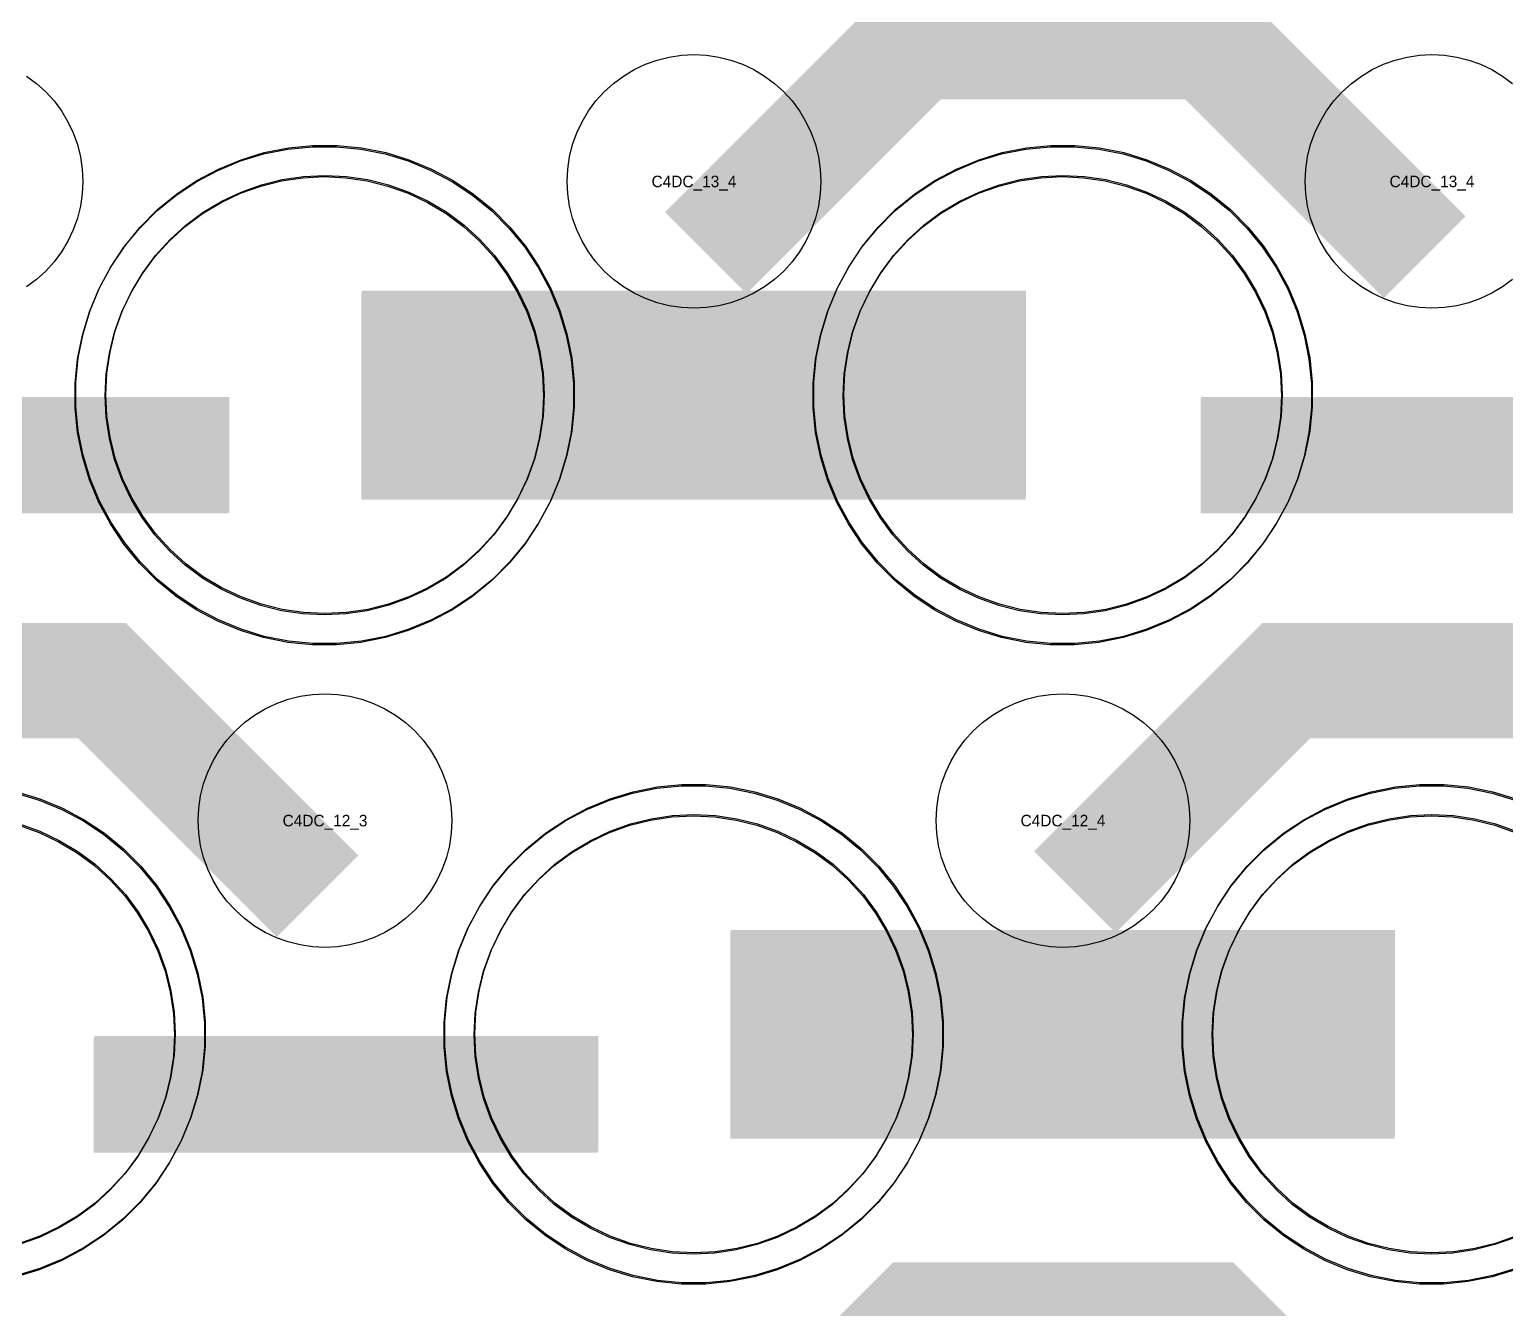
# Model space of a CAD drawing. Extents: x -11880 to 11880, y -14992 to 14992.
# Drawn here: x -10864.1 to -10544.1, y -13236.4 to -12959.1 of the extents above; entities that cross this region are included whole.
import ezdxf
from ezdxf.enums import TextEntityAlignment as Align

# ---------------------------------------------------------------- set-up
doc = ezdxf.new("R2010")
doc.units = 0
doc.header["$MEASUREMENT"] = 0
for name, color, linetype in [('GDS_775_DT_237', 138, 'CONTINUOUS'), ('RDL1_FS', 34, 'CONTINUOUS'), ('RDL_BS', 160, 'CONTINUOUS')]:
    doc.layers.add(name, color=color, linetype=linetype)

msp = doc.modelspace()

# ---------------------------------------------------------------- linework, layer by layer
at = {"layer": 'RDL1_FS', "color": 241, "true_color": 0xf7abae}
for points in [[(-10800.149, -13086.021), (-10804.806, -13085.792), (-10809.417, -13085.108), (-10813.94, -13083.976), (-10818.33, -13082.404), (-10822.544, -13080.412), (-10826.544, -13078.014), (-10830.289, -13075.236), (-10833.743, -13072.106), (-10836.873, -13068.652), (-10839.651, -13064.907), (-10842.049, -13060.907), (-10844.041, -13056.693), (-10845.613, -13052.303), (-10846.745, -13047.78), (-10847.429, -13043.169), (-10847.658, -13038.512), (-10847.429, -13033.855), (-10846.745, -13029.244), (-10845.613, -13024.721), (-10844.041, -13020.331), (-10842.049, -13016.117), (-10839.651, -13012.117), (-10836.873, -13008.372), (-10833.743, -13004.918), (-10830.289, -13001.788), (-10826.544, -12999.01), (-10822.544, -12996.612), (-10818.33, -12994.62), (-10813.94, -12993.048), (-10809.417, -12991.916), (-10804.806, -12991.232), (-10800.149, -12991.003), (-10795.492, -12991.232), (-10790.881, -12991.916), (-10786.358, -12993.048), (-10781.968, -12994.62), (-10777.754, -12996.612), (-10773.754, -12999.01), (-10770.009, -13001.788), (-10766.555, -13004.918), (-10763.425, -13008.372), (-10760.647, -13012.117), (-10758.249, -13016.117), (-10756.257, -13020.331), (-10754.685, -13024.721), (-10753.553, -13029.244), (-10752.869, -13033.855), (-10752.64, -13038.512), (-10752.869, -13043.169), (-10753.553, -13047.78), (-10754.685, -13052.303), (-10756.257, -13056.693), (-10758.249, -13060.907), (-10760.647, -13064.907), (-10763.425, -13068.652), (-10766.555, -13072.106), (-10770.009, -13075.236), (-10773.754, -13078.014), (-10777.754, -13080.412), (-10781.968, -13082.404), (-10786.358, -13083.976), (-10790.881, -13085.108), (-10795.492, -13085.792)], [(-10640.149, -13086.021), (-10644.806, -13085.792), (-10649.417, -13085.108), (-10653.94, -13083.976), (-10658.33, -13082.404), (-10662.544, -13080.412), (-10666.544, -13078.014), (-10670.289, -13075.236), (-10673.743, -13072.106), (-10676.873, -13068.652), (-10679.651, -13064.907), (-10682.049, -13060.907), (-10684.041, -13056.693), (-10685.613, -13052.303), (-10686.745, -13047.78), (-10687.429, -13043.169), (-10687.658, -13038.512), (-10687.429, -13033.855), (-10686.745, -13029.244), (-10685.613, -13024.721), (-10684.041, -13020.331), (-10682.049, -13016.117), (-10679.651, -13012.117), (-10676.873, -13008.372), (-10673.743, -13004.918), (-10670.289, -13001.788), (-10666.544, -12999.01), (-10662.544, -12996.612), (-10658.33, -12994.62), (-10653.94, -12993.048), (-10649.417, -12991.916), (-10644.806, -12991.232), (-10640.149, -12991.003), (-10635.492, -12991.232), (-10630.881, -12991.916), (-10626.358, -12993.048), (-10621.968, -12994.62), (-10617.754, -12996.612), (-10613.754, -12999.01), (-10610.009, -13001.788), (-10606.555, -13004.918), (-10603.425, -13008.372), (-10600.647, -13012.117), (-10598.249, -13016.117), (-10596.257, -13020.331), (-10594.685, -13024.721), (-10593.553, -13029.244), (-10592.869, -13033.855), (-10592.64, -13038.512), (-10592.869, -13043.169), (-10593.553, -13047.78), (-10594.685, -13052.303), (-10596.257, -13056.693), (-10598.249, -13060.907), (-10600.647, -13064.907), (-10603.425, -13068.652), (-10606.555, -13072.106), (-10610.009, -13075.236), (-10613.754, -13078.014), (-10617.754, -13080.412), (-10621.968, -13082.404), (-10626.358, -13083.976), (-10630.881, -13085.108), (-10635.492, -13085.792)], [(-10720.149, -13224.586), (-10724.806, -13224.357), (-10729.417, -13223.673), (-10733.94, -13222.541), (-10738.33, -13220.969), (-10742.544, -13218.977), (-10746.544, -13216.579), (-10750.289, -13213.801), (-10753.743, -13210.671), (-10756.873, -13207.217), (-10759.651, -13203.472), (-10762.049, -13199.472), (-10764.041, -13195.258), (-10765.613, -13190.868), (-10766.745, -13186.345), (-10767.429, -13181.734), (-10767.658, -13177.077), (-10767.429, -13172.42), (-10766.745, -13167.809), (-10765.613, -13163.286), (-10764.041, -13158.896), (-10762.049, -13154.682), (-10759.651, -13150.682), (-10756.873, -13146.937), (-10753.743, -13143.483), (-10750.289, -13140.353), (-10746.544, -13137.575), (-10742.544, -13135.177), (-10738.33, -13133.185), (-10733.94, -13131.613), (-10729.417, -13130.481), (-10724.806, -13129.797), (-10720.149, -13129.568), (-10715.492, -13129.797), (-10710.881, -13130.481), (-10706.358, -13131.613), (-10701.968, -13133.185), (-10697.754, -13135.177), (-10693.754, -13137.575), (-10690.009, -13140.353), (-10686.555, -13143.483), (-10683.425, -13146.937), (-10680.647, -13150.682), (-10678.249, -13154.682), (-10676.257, -13158.896), (-10674.685, -13163.286), (-10673.553, -13167.809), (-10672.869, -13172.42), (-10672.64, -13177.077), (-10672.869, -13181.734), (-10673.553, -13186.345), (-10674.685, -13190.868), (-10676.257, -13195.258), (-10678.249, -13199.472), (-10680.647, -13203.472), (-10683.425, -13207.217), (-10686.555, -13210.671), (-10690.009, -13213.801), (-10693.754, -13216.579), (-10697.754, -13218.977), (-10701.968, -13220.969), (-10706.358, -13222.541), (-10710.881, -13223.673), (-10715.492, -13224.357)]]:
    msp.add_lwpolyline(points, close=True, dxfattribs=at)
at = {"layer": 'RDL1_FS'}
for points in [[(-10800, -13085.739), (-10804.657, -13085.51), (-10809.268, -13084.826), (-10813.791, -13083.694), (-10818.181, -13082.122), (-10822.395, -13080.13), (-10826.395, -13077.732), (-10830.14, -13074.954), (-10833.594, -13071.824), (-10836.724, -13068.37), (-10839.502, -13064.625), (-10841.9, -13060.625), (-10843.892, -13056.411), (-10845.464, -13052.021), (-10846.596, -13047.498), (-10847.28, -13042.887), (-10847.509, -13038.23), (-10847.28, -13033.573), (-10846.596, -13028.962), (-10845.464, -13024.439), (-10843.892, -13020.049), (-10841.9, -13015.835), (-10839.502, -13011.835), (-10836.724, -13008.09), (-10833.594, -13004.636), (-10830.14, -13001.506), (-10826.395, -12998.728), (-10822.395, -12996.33), (-10818.181, -12994.338), (-10813.791, -12992.766), (-10809.268, -12991.634), (-10804.657, -12990.95), (-10800, -12990.721), (-10795.343, -12990.95), (-10790.732, -12991.634), (-10786.209, -12992.766), (-10781.819, -12994.338), (-10777.605, -12996.33), (-10773.605, -12998.728), (-10769.86, -13001.506), (-10766.406, -13004.636), (-10763.276, -13008.09), (-10760.498, -13011.835), (-10758.1, -13015.835), (-10756.108, -13020.049), (-10754.536, -13024.439), (-10753.404, -13028.962), (-10752.72, -13033.573), (-10752.491, -13038.23), (-10752.72, -13042.887), (-10753.404, -13047.498), (-10754.536, -13052.021), (-10756.108, -13056.411), (-10758.1, -13060.625), (-10760.498, -13064.625), (-10763.276, -13068.37), (-10766.406, -13071.824), (-10769.86, -13074.954), (-10773.605, -13077.732), (-10777.605, -13080.13), (-10781.819, -13082.122), (-10786.209, -13083.694), (-10790.732, -13084.826), (-10795.343, -13085.51)], [(-10640, -13085.739), (-10644.657, -13085.51), (-10649.268, -13084.826), (-10653.791, -13083.694), (-10658.181, -13082.122), (-10662.395, -13080.13), (-10666.395, -13077.732), (-10670.14, -13074.954), (-10673.594, -13071.824), (-10676.724, -13068.37), (-10679.502, -13064.625), (-10681.9, -13060.625), (-10683.892, -13056.411), (-10685.464, -13052.021), (-10686.596, -13047.498), (-10687.28, -13042.887), (-10687.509, -13038.23), (-10687.28, -13033.573), (-10686.596, -13028.962), (-10685.464, -13024.439), (-10683.892, -13020.049), (-10681.9, -13015.835), (-10679.502, -13011.835), (-10676.724, -13008.09), (-10673.594, -13004.636), (-10670.14, -13001.506), (-10666.395, -12998.728), (-10662.395, -12996.33), (-10658.181, -12994.338), (-10653.791, -12992.766), (-10649.268, -12991.634), (-10644.657, -12990.95), (-10640, -12990.721), (-10635.343, -12990.95), (-10630.732, -12991.634), (-10626.209, -12992.766), (-10621.819, -12994.338), (-10617.605, -12996.33), (-10613.605, -12998.728), (-10609.86, -13001.506), (-10606.406, -13004.636), (-10603.276, -13008.09), (-10600.498, -13011.835), (-10598.1, -13015.835), (-10596.108, -13020.049), (-10594.536, -13024.439), (-10593.404, -13028.962), (-10592.72, -13033.573), (-10592.491, -13038.23), (-10592.72, -13042.887), (-10593.404, -13047.498), (-10594.536, -13052.021), (-10596.108, -13056.411), (-10598.1, -13060.625), (-10600.498, -13064.625), (-10603.276, -13068.37), (-10606.406, -13071.824), (-10609.86, -13074.954), (-10613.605, -13077.732), (-10617.605, -13080.13), (-10621.819, -13082.122), (-10626.209, -13083.694), (-10630.732, -13084.826), (-10635.343, -13085.51)], [(-10720, -13224.304), (-10724.657, -13224.075), (-10729.268, -13223.391), (-10733.791, -13222.259), (-10738.181, -13220.687), (-10742.395, -13218.695), (-10746.395, -13216.297), (-10750.14, -13213.519), (-10753.594, -13210.389), (-10756.724, -13206.935), (-10759.502, -13203.19), (-10761.9, -13199.19), (-10763.892, -13194.976), (-10765.464, -13190.586), (-10766.596, -13186.063), (-10767.28, -13181.452), (-10767.509, -13176.795), (-10767.28, -13172.138), (-10766.596, -13167.527), (-10765.464, -13163.004), (-10763.892, -13158.614), (-10761.9, -13154.4), (-10759.502, -13150.4), (-10756.724, -13146.655), (-10753.594, -13143.201), (-10750.14, -13140.071), (-10746.395, -13137.293), (-10742.395, -13134.895), (-10738.181, -13132.903), (-10733.791, -13131.331), (-10729.268, -13130.199), (-10724.657, -13129.515), (-10720, -13129.286), (-10715.343, -13129.515), (-10710.732, -13130.199), (-10706.209, -13131.331), (-10701.819, -13132.903), (-10697.605, -13134.895), (-10693.605, -13137.293), (-10689.86, -13140.071), (-10686.406, -13143.201), (-10683.276, -13146.655), (-10680.498, -13150.4), (-10678.1, -13154.4), (-10676.108, -13158.614), (-10674.536, -13163.004), (-10673.404, -13167.527), (-10672.72, -13172.138), (-10672.491, -13176.795), (-10672.72, -13181.452), (-10673.404, -13186.063), (-10674.536, -13190.586), (-10676.108, -13194.976), (-10678.1, -13199.19), (-10680.498, -13203.19), (-10683.276, -13206.935), (-10686.406, -13210.389), (-10689.86, -13213.519), (-10693.605, -13216.297), (-10697.605, -13218.695), (-10701.819, -13220.687), (-10706.209, -13222.259), (-10710.732, -13223.391), (-10715.343, -13224.075)]]:
    msp.add_lwpolyline(points, close=True, dxfattribs=at)
at = {"layer": 'RDL1_FS', "color": 241, "true_color": 0xf7abae}
for points in [[(-10792.147, -13038.512, 45, 45, 0), (-10720.147, -13038.512, 45, 45, 0)], [(-10720.147, -13038.512, 45, 45, 0), (-10648.147, -13038.512, 45, 45, 0)], [(-10712.147, -13177.077, 45, 45, 0), (-10640.147, -13177.077, 45, 45, 0)], [(-10640.147, -13177.077, 45, 45, 0), (-10568.147, -13177.077, 45, 45, 0)]]:
    msp.add_lwpolyline(points, format="xyseb", dxfattribs=at)
at = {"layer": 'RDL1_FS'}
for points in [[(-10791.998, -13038.23, 45, 45, 0), (-10719.998, -13038.23, 45, 45, 0)], [(-10719.998, -13038.23, 45, 45, 0), (-10647.998, -13038.23, 45, 45, 0)], [(-10711.998, -13176.795, 45, 45, 0), (-10639.998, -13176.795, 45, 45, 0)], [(-10639.998, -13176.795, 45, 45, 0), (-10567.998, -13176.795, 45, 45, 0)]]:
    msp.add_lwpolyline(points, format="xyseb", dxfattribs=at)
at = {"layer": 'RDL1_FS', "color": 241, "true_color": 0xf7abae}
for points in [[(-10541.968, -13220.969), (-10546.358, -13222.541), (-10550.881, -13223.673), (-10555.492, -13224.357), (-10560.149, -13224.586), (-10564.806, -13224.357), (-10569.417, -13223.673), (-10573.94, -13222.541), (-10578.33, -13220.969), (-10582.544, -13218.977), (-10586.544, -13216.579), (-10590.289, -13213.801), (-10593.743, -13210.671), (-10596.873, -13207.217), (-10599.651, -13203.472), (-10602.049, -13199.472), (-10604.041, -13195.258), (-10605.613, -13190.868), (-10606.745, -13186.345), (-10607.429, -13181.734), (-10607.658, -13177.077), (-10607.429, -13172.42), (-10606.745, -13167.809), (-10605.613, -13163.286), (-10604.041, -13158.896), (-10602.049, -13154.682), (-10599.651, -13150.682), (-10596.873, -13146.937), (-10593.743, -13143.483), (-10590.289, -13140.353), (-10586.544, -13137.575), (-10582.544, -13135.177), (-10578.33, -13133.185), (-10573.94, -13131.613), (-10569.417, -13130.481), (-10564.806, -13129.797), (-10560.149, -13129.568), (-10555.492, -13129.797), (-10550.881, -13130.481), (-10546.358, -13131.613), (-10541.968, -13133.185)], [(-10866.358, -13131.613), (-10861.968, -13133.185), (-10857.754, -13135.177), (-10853.754, -13137.575), (-10850.009, -13140.353), (-10846.555, -13143.483), (-10843.425, -13146.937), (-10840.647, -13150.682), (-10838.249, -13154.682), (-10836.257, -13158.896), (-10834.685, -13163.286), (-10833.553, -13167.809), (-10832.869, -13172.42), (-10832.64, -13177.077), (-10832.869, -13181.734), (-10833.553, -13186.345), (-10834.685, -13190.868), (-10836.257, -13195.258), (-10838.249, -13199.472), (-10840.647, -13203.472), (-10843.425, -13207.217), (-10846.555, -13210.671), (-10850.009, -13213.801), (-10853.754, -13216.579), (-10857.754, -13218.977), (-10861.968, -13220.969), (-10866.358, -13222.541)]]:
    msp.add_lwpolyline(points, dxfattribs=at)
at = {"layer": 'RDL1_FS'}
for points in [[(-10541.819, -13220.687), (-10546.209, -13222.259), (-10550.732, -13223.391), (-10555.343, -13224.075), (-10560, -13224.304), (-10564.657, -13224.075), (-10569.268, -13223.391), (-10573.791, -13222.259), (-10578.181, -13220.687), (-10582.395, -13218.695), (-10586.395, -13216.297), (-10590.14, -13213.519), (-10593.594, -13210.389), (-10596.724, -13206.935), (-10599.502, -13203.19), (-10601.9, -13199.19), (-10603.892, -13194.976), (-10605.464, -13190.586), (-10606.596, -13186.063), (-10607.28, -13181.452), (-10607.509, -13176.795), (-10607.28, -13172.138), (-10606.596, -13167.527), (-10605.464, -13163.004), (-10603.892, -13158.614), (-10601.9, -13154.4), (-10599.502, -13150.4), (-10596.724, -13146.655), (-10593.594, -13143.201), (-10590.14, -13140.071), (-10586.395, -13137.293), (-10582.395, -13134.895), (-10578.181, -13132.903), (-10573.791, -13131.331), (-10569.268, -13130.199), (-10564.657, -13129.515), (-10560, -13129.286), (-10555.343, -13129.515), (-10550.732, -13130.199), (-10546.209, -13131.331), (-10541.819, -13132.903)], [(-10866.209, -13131.331), (-10861.819, -13132.903), (-10857.605, -13134.895), (-10853.605, -13137.293), (-10849.86, -13140.071), (-10846.406, -13143.201), (-10843.276, -13146.655), (-10840.498, -13150.4), (-10838.1, -13154.4), (-10836.108, -13158.614), (-10834.536, -13163.004), (-10833.404, -13167.527), (-10832.72, -13172.138), (-10832.491, -13176.795), (-10832.72, -13181.452), (-10833.404, -13186.063), (-10834.536, -13190.586), (-10836.108, -13194.976), (-10838.1, -13199.19), (-10840.498, -13203.19), (-10843.276, -13206.935), (-10846.406, -13210.389), (-10849.86, -13213.519), (-10853.605, -13216.297), (-10857.605, -13218.695), (-10861.819, -13220.687), (-10866.209, -13222.259)]]:
    msp.add_lwpolyline(points, dxfattribs=at)
at = {"layer": 'RDL_BS'}
for points in [[(-10717.438, -13007.544, 25, 25, 0), (-10671.623, -12961.729, 25, 25, 0), (-10638.07, -12961.729, 25, 25, 0)], [(-10561.599, -13008.443, 25, 25, 0), (-10608.313, -12961.729, 25, 25, 0), (-10638.071, -12961.729, 25, 25, 0)], [(-10929.984, -13051.243, 25, 25, 0), (-10820.719, -13051.243, 25, 25, 0)], [(-10609.984, -13051.243, 25, 25, 0), (-10500.719, -13051.243, 25, 25, 0)], [(-10801.599, -13147.008, 25, 25, 0), (-10848.313, -13100.294, 25, 25, 0), (-10878.071, -13100.294, 25, 25, 0)], [(-10637.438, -13146.109, 25, 25, 0), (-10591.623, -13100.294, 25, 25, 0), (-10558.07, -13100.294, 25, 25, 0)], [(-10481.599, -13147.008, 25, 25, 0), (-10528.313, -13100.294, 25, 25, 0), (-10558.071, -13100.294, 25, 25, 0)], [(-10849.984, -13189.808, 25, 25, 0), (-10740.719, -13189.808, 25, 25, 0)], [(-10717.438, -13284.674, 25, 25, 0), (-10671.623, -13238.859, 25, 25, 0), (-10638.07, -13238.859, 25, 25, 0)], [(-10561.599, -13285.573, 25, 25, 0), (-10608.313, -13238.859, 25, 25, 0), (-10638.071, -13238.859, 25, 25, 0)]]:
    msp.add_lwpolyline(points, format="xyseb", dxfattribs=at)
for points in [[(-10720, -13019.536), (-10722.693, -13019.404), (-10725.365, -13019.008), (-10727.984, -13018.351), (-10730.519, -13017.444), (-10732.956, -13016.292), (-10735.28, -13014.899), (-10737.443, -13013.296), (-10739.442, -13011.484), (-10741.254, -13009.485), (-10742.857, -13007.322), (-10744.25, -13004.998), (-10745.402, -13002.561), (-10746.309, -13000.026), (-10746.966, -12997.407), (-10747.362, -12994.735), (-10747.494, -12992.042), (-10747.362, -12989.349), (-10746.966, -12986.677), (-10746.309, -12984.058), (-10745.402, -12981.523), (-10744.25, -12979.086), (-10742.857, -12976.762), (-10741.254, -12974.599), (-10739.442, -12972.6), (-10737.443, -12970.788), (-10735.28, -12969.185), (-10732.956, -12967.792), (-10730.519, -12966.64), (-10727.984, -12965.733), (-10725.365, -12965.076), (-10722.693, -12964.68), (-10720, -12964.548), (-10717.307, -12964.68), (-10714.635, -12965.076), (-10712.016, -12965.733), (-10709.481, -12966.64), (-10707.044, -12967.792), (-10704.72, -12969.185), (-10702.557, -12970.788), (-10700.558, -12972.6), (-10698.746, -12974.599), (-10697.143, -12976.762), (-10695.75, -12979.086), (-10694.598, -12981.523), (-10693.691, -12984.058), (-10693.034, -12986.677), (-10692.638, -12989.349), (-10692.506, -12992.042), (-10692.638, -12994.735), (-10693.034, -12997.407), (-10693.691, -13000.026), (-10694.598, -13002.561), (-10695.75, -13004.998), (-10697.143, -13007.322), (-10698.746, -13009.485), (-10700.558, -13011.484), (-10702.557, -13013.296), (-10704.72, -13014.899), (-10707.044, -13016.292), (-10709.481, -13017.444), (-10712.016, -13018.351), (-10714.635, -13019.008), (-10717.307, -13019.404)], [(-10802.644, -13092.23), (-10807.938, -13091.713), (-10813.165, -13090.667), (-10818.205, -13089.136), (-10823.115, -13087.105), (-10827.777, -13084.613), (-10832.191, -13081.666), (-10836.292, -13078.304), (-10840.074, -13074.522), (-10843.436, -13070.421), (-10846.383, -13066.007), (-10848.875, -13061.345), (-10850.906, -13056.435), (-10852.437, -13051.395), (-10853.483, -13046.168), (-10854, -13040.874), (-10854, -13035.586), (-10853.483, -13030.292), (-10852.437, -13025.065), (-10850.906, -13020.025), (-10848.875, -13015.115), (-10846.383, -13010.453), (-10843.436, -13006.039), (-10840.074, -13001.938), (-10836.292, -12998.156), (-10832.191, -12994.794), (-10827.777, -12991.847), (-10823.115, -12989.355), (-10818.205, -12987.324), (-10813.165, -12985.793), (-10807.938, -12984.747), (-10802.644, -12984.23), (-10797.356, -12984.23), (-10792.062, -12984.747), (-10786.835, -12985.793), (-10781.795, -12987.324), (-10776.885, -12989.355), (-10772.223, -12991.847), (-10767.809, -12994.794), (-10763.708, -12998.156), (-10759.926, -13001.938), (-10756.564, -13006.039), (-10753.617, -13010.453), (-10751.125, -13015.115), (-10749.094, -13020.025), (-10747.563, -13025.065), (-10746.517, -13030.292), (-10746, -13035.586), (-10746, -13040.874), (-10746.517, -13046.168), (-10747.563, -13051.395), (-10749.094, -13056.435), (-10751.125, -13061.345), (-10753.617, -13066.007), (-10756.564, -13070.421), (-10759.926, -13074.522), (-10763.708, -13078.304), (-10767.809, -13081.666), (-10772.223, -13084.613), (-10776.885, -13087.105), (-10781.795, -13089.136), (-10786.835, -13090.667), (-10792.062, -13091.713), (-10797.356, -13092.23)], [(-10642.644, -13092.23), (-10647.938, -13091.713), (-10653.165, -13090.667), (-10658.205, -13089.136), (-10663.115, -13087.105), (-10667.777, -13084.613), (-10672.191, -13081.666), (-10676.292, -13078.304), (-10680.074, -13074.522), (-10683.436, -13070.421), (-10686.383, -13066.007), (-10688.875, -13061.345), (-10690.906, -13056.435), (-10692.437, -13051.395), (-10693.483, -13046.168), (-10694, -13040.874), (-10694, -13035.586), (-10693.483, -13030.292), (-10692.437, -13025.065), (-10690.906, -13020.025), (-10688.875, -13015.115), (-10686.383, -13010.453), (-10683.436, -13006.039), (-10680.074, -13001.938), (-10676.292, -12998.156), (-10672.191, -12994.794), (-10667.777, -12991.847), (-10663.115, -12989.355), (-10658.205, -12987.324), (-10653.165, -12985.793), (-10647.938, -12984.747), (-10642.644, -12984.23), (-10637.356, -12984.23), (-10632.062, -12984.747), (-10626.835, -12985.793), (-10621.795, -12987.324), (-10616.885, -12989.355), (-10612.223, -12991.847), (-10607.809, -12994.794), (-10603.708, -12998.156), (-10599.926, -13001.938), (-10596.564, -13006.039), (-10593.617, -13010.453), (-10591.125, -13015.115), (-10589.094, -13020.025), (-10587.563, -13025.065), (-10586.517, -13030.292), (-10586, -13035.586), (-10586, -13040.874), (-10586.517, -13046.168), (-10587.563, -13051.395), (-10589.094, -13056.435), (-10591.125, -13061.345), (-10593.617, -13066.007), (-10596.564, -13070.421), (-10599.926, -13074.522), (-10603.708, -13078.304), (-10607.809, -13081.666), (-10612.223, -13084.613), (-10616.885, -13087.105), (-10621.795, -13089.136), (-10626.835, -13090.667), (-10632.062, -13091.713), (-10637.356, -13092.23)], [(-10800, -13158.101), (-10802.693, -13157.969), (-10805.365, -13157.573), (-10807.984, -13156.916), (-10810.519, -13156.009), (-10812.956, -13154.857), (-10815.28, -13153.464), (-10817.443, -13151.861), (-10819.442, -13150.049), (-10821.254, -13148.05), (-10822.857, -13145.887), (-10824.25, -13143.563), (-10825.402, -13141.126), (-10826.309, -13138.591), (-10826.966, -13135.972), (-10827.362, -13133.3), (-10827.494, -13130.607), (-10827.362, -13127.914), (-10826.966, -13125.242), (-10826.309, -13122.623), (-10825.402, -13120.088), (-10824.25, -13117.651), (-10822.857, -13115.327), (-10821.254, -13113.164), (-10819.442, -13111.165), (-10817.443, -13109.353), (-10815.28, -13107.75), (-10812.956, -13106.357), (-10810.519, -13105.205), (-10807.984, -13104.298), (-10805.365, -13103.641), (-10802.693, -13103.245), (-10800, -13103.113), (-10797.307, -13103.245), (-10794.635, -13103.641), (-10792.016, -13104.298), (-10789.481, -13105.205), (-10787.044, -13106.357), (-10784.72, -13107.75), (-10782.557, -13109.353), (-10780.558, -13111.165), (-10778.746, -13113.164), (-10777.143, -13115.327), (-10775.75, -13117.651), (-10774.598, -13120.088), (-10773.691, -13122.623), (-10773.034, -13125.242), (-10772.638, -13127.914), (-10772.506, -13130.607), (-10772.638, -13133.3), (-10773.034, -13135.972), (-10773.691, -13138.591), (-10774.598, -13141.126), (-10775.75, -13143.563), (-10777.143, -13145.887), (-10778.746, -13148.05), (-10780.558, -13150.049), (-10782.557, -13151.861), (-10784.72, -13153.464), (-10787.044, -13154.857), (-10789.481, -13156.009), (-10792.016, -13156.916), (-10794.635, -13157.573), (-10797.307, -13157.969)], [(-10640, -13158.101), (-10642.693, -13157.969), (-10645.365, -13157.573), (-10647.984, -13156.916), (-10650.519, -13156.009), (-10652.956, -13154.857), (-10655.28, -13153.464), (-10657.443, -13151.861), (-10659.442, -13150.049), (-10661.254, -13148.05), (-10662.857, -13145.887), (-10664.25, -13143.563), (-10665.402, -13141.126), (-10666.309, -13138.591), (-10666.966, -13135.972), (-10667.362, -13133.3), (-10667.494, -13130.607), (-10667.362, -13127.914), (-10666.966, -13125.242), (-10666.309, -13122.623), (-10665.402, -13120.088), (-10664.25, -13117.651), (-10662.857, -13115.327), (-10661.254, -13113.164), (-10659.442, -13111.165), (-10657.443, -13109.353), (-10655.28, -13107.75), (-10652.956, -13106.357), (-10650.519, -13105.205), (-10647.984, -13104.298), (-10645.365, -13103.641), (-10642.693, -13103.245), (-10640, -13103.113), (-10637.307, -13103.245), (-10634.635, -13103.641), (-10632.016, -13104.298), (-10629.481, -13105.205), (-10627.044, -13106.357), (-10624.72, -13107.75), (-10622.557, -13109.353), (-10620.558, -13111.165), (-10618.746, -13113.164), (-10617.143, -13115.327), (-10615.75, -13117.651), (-10614.598, -13120.088), (-10613.691, -13122.623), (-10613.034, -13125.242), (-10612.638, -13127.914), (-10612.506, -13130.607), (-10612.638, -13133.3), (-10613.034, -13135.972), (-10613.691, -13138.591), (-10614.598, -13141.126), (-10615.75, -13143.563), (-10617.143, -13145.887), (-10618.746, -13148.05), (-10620.558, -13150.049), (-10622.557, -13151.861), (-10624.72, -13153.464), (-10627.044, -13154.857), (-10629.481, -13156.009), (-10632.016, -13156.916), (-10634.635, -13157.573), (-10637.307, -13157.969)], [(-10722.644, -13230.795), (-10727.938, -13230.278), (-10733.165, -13229.232), (-10738.205, -13227.701), (-10743.115, -13225.67), (-10747.777, -13223.178), (-10752.191, -13220.231), (-10756.292, -13216.869), (-10760.074, -13213.087), (-10763.436, -13208.986), (-10766.383, -13204.572), (-10768.875, -13199.91), (-10770.906, -13195), (-10772.437, -13189.96), (-10773.483, -13184.733), (-10774, -13179.439), (-10774, -13174.151), (-10773.483, -13168.857), (-10772.437, -13163.63), (-10770.906, -13158.59), (-10768.875, -13153.68), (-10766.383, -13149.018), (-10763.436, -13144.604), (-10760.074, -13140.503), (-10756.292, -13136.721), (-10752.191, -13133.359), (-10747.777, -13130.412), (-10743.115, -13127.92), (-10738.205, -13125.889), (-10733.165, -13124.358), (-10727.938, -13123.312), (-10722.644, -13122.795), (-10717.356, -13122.795), (-10712.062, -13123.312), (-10706.835, -13124.358), (-10701.795, -13125.889), (-10696.885, -13127.92), (-10692.223, -13130.412), (-10687.809, -13133.359), (-10683.708, -13136.721), (-10679.926, -13140.503), (-10676.564, -13144.604), (-10673.617, -13149.018), (-10671.125, -13153.68), (-10669.094, -13158.59), (-10667.563, -13163.63), (-10666.517, -13168.857), (-10666, -13174.151), (-10666, -13179.439), (-10666.517, -13184.733), (-10667.563, -13189.96), (-10669.094, -13195), (-10671.125, -13199.91), (-10673.617, -13204.572), (-10676.564, -13208.986), (-10679.926, -13213.087), (-10683.708, -13216.869), (-10687.809, -13220.231), (-10692.223, -13223.178), (-10696.885, -13225.67), (-10701.795, -13227.701), (-10706.835, -13229.232), (-10712.062, -13230.278), (-10717.356, -13230.795)]]:
    msp.add_lwpolyline(points, close=True, dxfattribs=at)
for points in [[(-10542.557, -13013.296), (-10544.72, -13014.899), (-10547.044, -13016.292), (-10549.481, -13017.444), (-10552.016, -13018.351), (-10554.635, -13019.008), (-10557.307, -13019.404), (-10560, -13019.536), (-10562.693, -13019.404), (-10565.365, -13019.008), (-10567.984, -13018.351), (-10570.519, -13017.444), (-10572.956, -13016.292), (-10575.28, -13014.899), (-10577.443, -13013.296), (-10579.442, -13011.484), (-10581.254, -13009.485), (-10582.857, -13007.322), (-10584.25, -13004.998), (-10585.402, -13002.561), (-10586.309, -13000.026), (-10586.966, -12997.407), (-10587.362, -12994.735), (-10587.494, -12992.042), (-10587.362, -12989.349), (-10586.966, -12986.677), (-10586.309, -12984.058), (-10585.402, -12981.523), (-10584.25, -12979.086), (-10582.857, -12976.762), (-10581.254, -12974.599), (-10579.442, -12972.6), (-10577.443, -12970.788), (-10575.28, -12969.185), (-10572.956, -12967.792), (-10570.519, -12966.64), (-10567.984, -12965.733), (-10565.365, -12965.076), (-10562.693, -12964.68), (-10560, -12964.548), (-10557.307, -12964.68), (-10554.635, -12965.076), (-10552.016, -12965.733), (-10549.481, -12966.64), (-10547.044, -12967.792), (-10544.72, -12969.185), (-10542.557, -12970.788)], [(-10864.72, -12969.185), (-10862.557, -12970.788), (-10860.558, -12972.6), (-10858.746, -12974.599), (-10857.143, -12976.762), (-10855.75, -12979.086), (-10854.598, -12981.523), (-10853.691, -12984.058), (-10853.034, -12986.677), (-10852.638, -12989.349), (-10852.506, -12992.042), (-10852.638, -12994.735), (-10853.034, -12997.407), (-10853.691, -13000.026), (-10854.598, -13002.561), (-10855.75, -13004.998), (-10857.143, -13007.322), (-10858.746, -13009.485), (-10860.558, -13011.484), (-10862.557, -13013.296), (-10864.72, -13014.899)], [(-10541.795, -13227.701), (-10546.835, -13229.232), (-10552.062, -13230.278), (-10557.356, -13230.795), (-10562.644, -13230.795), (-10567.938, -13230.278), (-10573.165, -13229.232), (-10578.205, -13227.701), (-10583.115, -13225.67), (-10587.777, -13223.178), (-10592.191, -13220.231), (-10596.292, -13216.869), (-10600.074, -13213.087), (-10603.436, -13208.986), (-10606.383, -13204.572), (-10608.875, -13199.91), (-10610.906, -13195), (-10612.437, -13189.96), (-10613.483, -13184.733), (-10614, -13179.439), (-10614, -13174.151), (-10613.483, -13168.857), (-10612.437, -13163.63), (-10610.906, -13158.59), (-10608.875, -13153.68), (-10606.383, -13149.018), (-10603.436, -13144.604), (-10600.074, -13140.503), (-10596.292, -13136.721), (-10592.191, -13133.359), (-10587.777, -13130.412), (-10583.115, -13127.92), (-10578.205, -13125.889), (-10573.165, -13124.358), (-10567.938, -13123.312), (-10562.644, -13122.795), (-10557.356, -13122.795), (-10552.062, -13123.312), (-10546.835, -13124.358), (-10541.795, -13125.889)], [(-10866.835, -13124.358), (-10861.795, -13125.889), (-10856.885, -13127.92), (-10852.223, -13130.412), (-10847.809, -13133.359), (-10843.708, -13136.721), (-10839.926, -13140.503), (-10836.564, -13144.604), (-10833.617, -13149.018), (-10831.125, -13153.68), (-10829.094, -13158.59), (-10827.563, -13163.63), (-10826.517, -13168.857), (-10826, -13174.151), (-10826, -13179.439), (-10826.517, -13184.733), (-10827.563, -13189.96), (-10829.094, -13195), (-10831.125, -13199.91), (-10833.617, -13204.572), (-10836.564, -13208.986), (-10839.926, -13213.087), (-10843.708, -13216.869), (-10847.809, -13220.231), (-10852.223, -13223.178), (-10856.885, -13225.67), (-10861.795, -13227.701), (-10866.835, -13229.232)]]:
    msp.add_lwpolyline(points, dxfattribs=at)
at = {"layer": 'RDL_BS', "color": 241, "true_color": 0xf7abae}
for points in [[(-10802.793, -13092.512), (-10808.087, -13091.995), (-10813.314, -13090.949), (-10818.354, -13089.418), (-10823.264, -13087.387), (-10827.926, -13084.895), (-10832.34, -13081.948), (-10836.441, -13078.586), (-10840.223, -13074.804), (-10843.585, -13070.703), (-10846.532, -13066.289), (-10849.024, -13061.627), (-10851.055, -13056.717), (-10852.586, -13051.677), (-10853.632, -13046.45), (-10854.149, -13041.156), (-10854.149, -13035.868), (-10853.632, -13030.574), (-10852.586, -13025.347), (-10851.055, -13020.307), (-10849.024, -13015.397), (-10846.532, -13010.735), (-10843.585, -13006.321), (-10840.223, -13002.22), (-10836.441, -12998.438), (-10832.34, -12995.076), (-10827.926, -12992.129), (-10823.264, -12989.637), (-10818.354, -12987.606), (-10813.314, -12986.075), (-10808.087, -12985.029), (-10802.793, -12984.512), (-10797.505, -12984.512), (-10792.211, -12985.029), (-10786.984, -12986.075), (-10781.944, -12987.606), (-10777.034, -12989.637), (-10772.372, -12992.129), (-10767.958, -12995.076), (-10763.857, -12998.438), (-10760.075, -13002.22), (-10756.713, -13006.321), (-10753.766, -13010.735), (-10751.274, -13015.397), (-10749.243, -13020.307), (-10747.712, -13025.347), (-10746.666, -13030.574), (-10746.149, -13035.868), (-10746.149, -13041.156), (-10746.666, -13046.45), (-10747.712, -13051.677), (-10749.243, -13056.717), (-10751.274, -13061.627), (-10753.766, -13066.289), (-10756.713, -13070.703), (-10760.075, -13074.804), (-10763.857, -13078.586), (-10767.958, -13081.948), (-10772.372, -13084.895), (-10777.034, -13087.387), (-10781.944, -13089.418), (-10786.984, -13090.949), (-10792.211, -13091.995), (-10797.505, -13092.512)], [(-10642.793, -13092.512), (-10648.087, -13091.995), (-10653.314, -13090.949), (-10658.354, -13089.418), (-10663.264, -13087.387), (-10667.926, -13084.895), (-10672.34, -13081.948), (-10676.441, -13078.586), (-10680.223, -13074.804), (-10683.585, -13070.703), (-10686.532, -13066.289), (-10689.024, -13061.627), (-10691.055, -13056.717), (-10692.586, -13051.677), (-10693.632, -13046.45), (-10694.149, -13041.156), (-10694.149, -13035.868), (-10693.632, -13030.574), (-10692.586, -13025.347), (-10691.055, -13020.307), (-10689.024, -13015.397), (-10686.532, -13010.735), (-10683.585, -13006.321), (-10680.223, -13002.22), (-10676.441, -12998.438), (-10672.34, -12995.076), (-10667.926, -12992.129), (-10663.264, -12989.637), (-10658.354, -12987.606), (-10653.314, -12986.075), (-10648.087, -12985.029), (-10642.793, -12984.512), (-10637.505, -12984.512), (-10632.211, -12985.029), (-10626.984, -12986.075), (-10621.944, -12987.606), (-10617.034, -12989.637), (-10612.372, -12992.129), (-10607.958, -12995.076), (-10603.857, -12998.438), (-10600.075, -13002.22), (-10596.713, -13006.321), (-10593.766, -13010.735), (-10591.274, -13015.397), (-10589.243, -13020.307), (-10587.712, -13025.347), (-10586.666, -13030.574), (-10586.149, -13035.868), (-10586.149, -13041.156), (-10586.666, -13046.45), (-10587.712, -13051.677), (-10589.243, -13056.717), (-10591.274, -13061.627), (-10593.766, -13066.289), (-10596.713, -13070.703), (-10600.075, -13074.804), (-10603.857, -13078.586), (-10607.958, -13081.948), (-10612.372, -13084.895), (-10617.034, -13087.387), (-10621.944, -13089.418), (-10626.984, -13090.949), (-10632.211, -13091.995), (-10637.505, -13092.512)], [(-10722.793, -13231.077), (-10728.087, -13230.56), (-10733.314, -13229.514), (-10738.354, -13227.983), (-10743.264, -13225.952), (-10747.926, -13223.46), (-10752.34, -13220.513), (-10756.441, -13217.151), (-10760.223, -13213.369), (-10763.585, -13209.268), (-10766.532, -13204.854), (-10769.024, -13200.192), (-10771.055, -13195.282), (-10772.586, -13190.242), (-10773.632, -13185.015), (-10774.149, -13179.721), (-10774.149, -13174.433), (-10773.632, -13169.139), (-10772.586, -13163.912), (-10771.055, -13158.872), (-10769.024, -13153.962), (-10766.532, -13149.3), (-10763.585, -13144.886), (-10760.223, -13140.785), (-10756.441, -13137.003), (-10752.34, -13133.641), (-10747.926, -13130.694), (-10743.264, -13128.202), (-10738.354, -13126.171), (-10733.314, -13124.64), (-10728.087, -13123.594), (-10722.793, -13123.077), (-10717.505, -13123.077), (-10712.211, -13123.594), (-10706.984, -13124.64), (-10701.944, -13126.171), (-10697.034, -13128.202), (-10692.372, -13130.694), (-10687.958, -13133.641), (-10683.857, -13137.003), (-10680.075, -13140.785), (-10676.713, -13144.886), (-10673.766, -13149.3), (-10671.274, -13153.962), (-10669.243, -13158.872), (-10667.712, -13163.912), (-10666.666, -13169.139), (-10666.149, -13174.433), (-10666.149, -13179.721), (-10666.666, -13185.015), (-10667.712, -13190.242), (-10669.243, -13195.282), (-10671.274, -13200.192), (-10673.766, -13204.854), (-10676.713, -13209.268), (-10680.075, -13213.369), (-10683.857, -13217.151), (-10687.958, -13220.513), (-10692.372, -13223.46), (-10697.034, -13225.952), (-10701.944, -13227.983), (-10706.984, -13229.514), (-10712.211, -13230.56), (-10717.505, -13231.077)]]:
    msp.add_lwpolyline(points, close=True, dxfattribs=at)
for points in [[(-10930.133, -13051.525, 25, 25, 0), (-10820.868, -13051.525, 25, 25, 0)], [(-10610.133, -13051.525, 25, 25, 0), (-10500.868, -13051.525, 25, 25, 0)], [(-10850.133, -13190.09, 25, 25, 0), (-10740.868, -13190.09, 25, 25, 0)]]:
    msp.add_lwpolyline(points, format="xyseb", dxfattribs=at)
for points in [[(-10541.944, -13227.983), (-10546.984, -13229.514), (-10552.211, -13230.56), (-10557.505, -13231.077), (-10562.793, -13231.077), (-10568.087, -13230.56), (-10573.314, -13229.514), (-10578.354, -13227.983), (-10583.264, -13225.952), (-10587.926, -13223.46), (-10592.34, -13220.513), (-10596.441, -13217.151), (-10600.223, -13213.369), (-10603.585, -13209.268), (-10606.532, -13204.854), (-10609.024, -13200.192), (-10611.055, -13195.282), (-10612.586, -13190.242), (-10613.632, -13185.015), (-10614.149, -13179.721), (-10614.149, -13174.433), (-10613.632, -13169.139), (-10612.586, -13163.912), (-10611.055, -13158.872), (-10609.024, -13153.962), (-10606.532, -13149.3), (-10603.585, -13144.886), (-10600.223, -13140.785), (-10596.441, -13137.003), (-10592.34, -13133.641), (-10587.926, -13130.694), (-10583.264, -13128.202), (-10578.354, -13126.171), (-10573.314, -13124.64), (-10568.087, -13123.594), (-10562.793, -13123.077), (-10557.505, -13123.077), (-10552.211, -13123.594), (-10546.984, -13124.64), (-10541.944, -13126.171)], [(-10866.984, -13124.64), (-10861.944, -13126.171), (-10857.034, -13128.202), (-10852.372, -13130.694), (-10847.958, -13133.641), (-10843.857, -13137.003), (-10840.075, -13140.785), (-10836.713, -13144.886), (-10833.766, -13149.3), (-10831.274, -13153.962), (-10829.243, -13158.872), (-10827.712, -13163.912), (-10826.666, -13169.139), (-10826.149, -13174.433), (-10826.149, -13179.721), (-10826.666, -13185.015), (-10827.712, -13190.242), (-10829.243, -13195.282), (-10831.274, -13200.192), (-10833.766, -13204.854), (-10836.713, -13209.268), (-10840.075, -13213.369), (-10843.857, -13217.151), (-10847.958, -13220.513), (-10852.372, -13223.46), (-10857.034, -13225.952), (-10861.944, -13227.983), (-10866.984, -13229.514)]]:
    msp.add_lwpolyline(points, dxfattribs=at)

# ---------------------------------------------------------------- texts
at = {"layer": 'GDS_775_DT_237'}
for s, p in [('C4DC_13_4', (-10720, -12992.042)), ('C4DC_13_4', (-10720, -12992.042)), ('C4DC_13_4', (-10560, -12992.042)), ('C4DC_13_4', (-10560, -12992.042)), ('C4DC_12_3', (-10800, -13130.607)), ('C4DC_12_3', (-10800, -13130.607)), ('C4DC_12_4', (-10640, -13130.607)), ('C4DC_12_4', (-10640, -13130.607))]:
    msp.add_text(s, height=2.5, dxfattribs=at).set_placement(p, align=Align.MIDDLE_CENTER)

doc.saveas('drawing.dxf')
